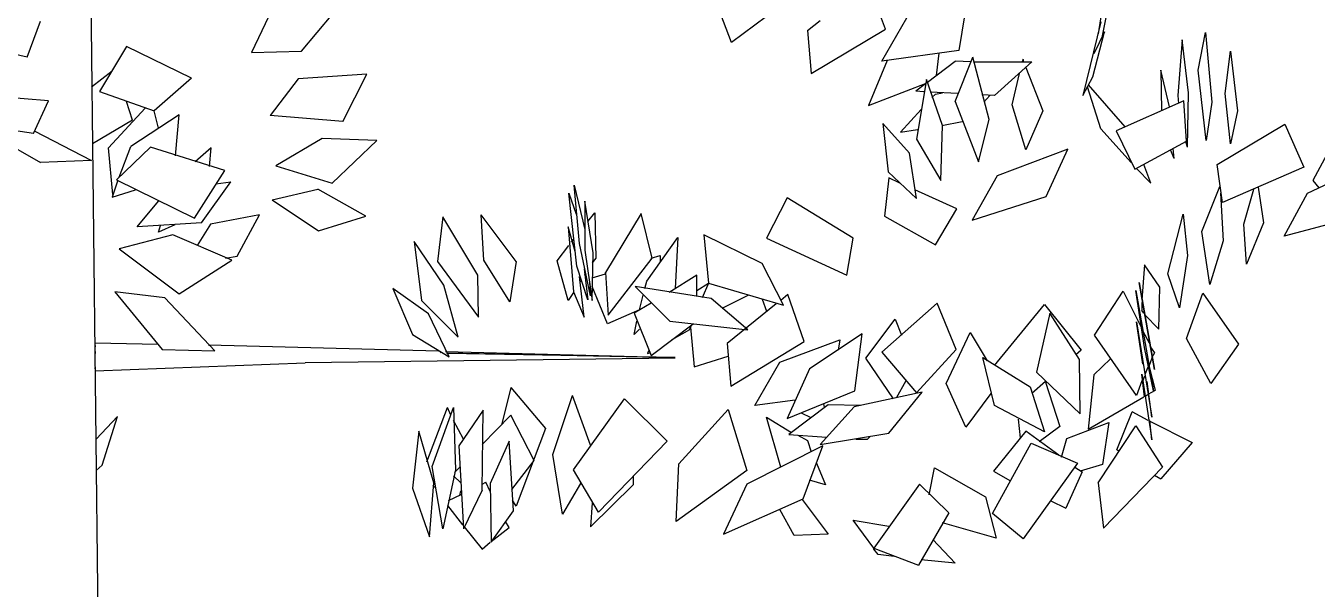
# Model space of a CAD drawing. Header units: millimetres. Extents: x 563079 to 571925, y 2063830 to 2067381.
# Drawn here: x 570873.05 to 570879.92, y 2066584.7 to 2066587.7 of the extents above; entities that cross this region are included whole.
import ezdxf

# ---------------------------------------------------------------- set-up
doc = ezdxf.new("R2010")
doc.units = ezdxf.units.MM
doc.header["$MEASUREMENT"] = 0
doc.layers.add('SO', color=48, linetype='Continuous')

# ---------------------------------------------------------------- blocks, each defined once
blk = doc.blocks.new('fasfsfsdf')
at = {"color": 99, "linetype": 'ByBlock'}
for p, q in [((596094.649, 2065615.0915), (596094.5586, 2065622.848)), ((596099.9675, 2065621.8668), (596099.9294, 2065621.6278)), ((596099.9532, 2065621.6171), (596100.0103, 2065621.9096)), ((596097.979, 2065621.5814), (596097.8934, 2065621.8062)), ((596098.7972, 2065621.6528), (596098.7497, 2065621.7812)), ((596099.2349, 2065621.8311), (596099.1873, 2065621.5386)), ((596095.5339, 2065621.7598), (596095.4244, 2065621.5279)), ((596095.6908, 2065621.535), (596095.8573, 2065621.7348)), ((596098.2264, 2065621.7669), (596097.979, 2065621.5814)), ((596098.7782, 2065621.4815), (596098.9114, 2065621.7134)), ((596094.2304, 2065621.5029), (596094.3018, 2065621.6956)), ((596098.3834, 2065621.6456), (596098.45, 2065621.6991)), ((596098.3834, 2065621.6456), (596098.4024, 2065621.4173)), ((596098.4024, 2065621.4173), (596098.7972, 2065621.6528)), ((596099.9437, 2065621.692), (596099.8486, 2065621.2995)), ((596099.9009, 2065621.3994), (596099.9627, 2065621.6385)), ((596099.9627, 2065621.6385), (596099.9056, 2065621.5207)), ((596100.3766, 2065621.5957), (596100.3528, 2065621.2995)), ((596100.4099, 2065621.3138), (596100.3766, 2065621.5957)), ((596100.4622, 2065621.4351), (596100.5003, 2065621.6349)), ((596100.5003, 2065621.6349), (596100.5336, 2065621.2639)), ((596094.2304, 2065621.5029), (596094.0734, 2065621.5386)), ((596094.7584, 2065621.56), (596094.6157, 2065621.3209)), ((596095.1057, 2065621.3923), (596094.7584, 2065621.56)), ((596095.4244, 2065621.5279), (596095.6908, 2065621.535)), ((596099.1873, 2065621.5386), (596098.7782, 2065621.4815)), ((596099.0684, 2065621.4066), (596099.0827, 2065621.5243)), ((596099.1683, 2065621.2674), (596099.2634, 2065621.5029)), ((596099.3491, 2065621.1711), (596099.2634, 2065621.5029)), ((596100.6049, 2065621.3102), (596100.6335, 2065621.535)), ((596100.6335, 2065621.535), (596100.6715, 2065621.2175)), ((596098.8068, 2065621.4851), (596098.7069, 2065621.246)), ((596099.0208, 2065621.3709), (596099.1683, 2065621.4815)), ((596099.2539, 2065621.4779), (596099.1683, 2065621.4815)), ((596099.2682, 2065621.4779), (596099.5774, 2065621.4779)), ((596099.5774, 2065621.4779), (596099.3776, 2065621.2995)), ((596099.5298, 2065621.4922), (596099.5251, 2065621.4779)), ((596099.5346, 2065621.4779), (596099.5298, 2065621.4922)), ((596099.5441, 2065621.4494), (596099.6345, 2065621.2175)), ((596100.31, 2065621.2389), (596100.2624, 2065621.4351)), ((596100.2624, 2065621.4351), (596100.2672, 2065621.2175)), ((596100.505, 2065621.0605), (596100.4622, 2065621.4351)), ((596094.5729, 2065621.3459), (596094.6823, 2065621.4315)), ((596095.1057, 2065621.3923), (596094.9059, 2065621.2175)), ((596095.6718, 2065621.3887), (596095.5243, 2065621.1925)), ((596096.0381, 2065621.4137), (596095.6718, 2065621.3887)), ((596095.9097, 2065621.1604), (596096.0381, 2065621.4137)), ((596099.0161, 2065621.3852), (596098.9637, 2065621.0676)), ((596099.1017, 2065621.139), (596099.0161, 2065621.3852)), ((596099.4727, 2065621.2496), (596099.5108, 2065621.4173)), ((596099.8486, 2065621.2995), (596099.9009, 2065621.3994)), ((596094.6157, 2065621.3209), (596094.9059, 2065621.2175)), ((596098.7069, 2065621.246), (596099.0113, 2065621.3638)), ((596098.959, 2065621.3245), (596099.0113, 2065621.3638)), ((596098.959, 2065621.3245), (596099.0018, 2065621.3209)), ((596099.1826, 2065621.3102), (596099.0351, 2065621.3174)), ((596099.0636, 2065621.3067), (596099.0446, 2065621.2888)), ((596099.0636, 2065621.3067), (596099.1017, 2065621.3138)), ((596099.3776, 2065621.2995), (596099.311, 2065621.3031)), ((596099.3205, 2065621.2639), (596099.3538, 2065621.2995)), ((596099.9437, 2065621.1211), (596099.8723, 2065621.3459)), ((596099.8771, 2065621.3566), (596100.0721, 2065621.1318)), ((596100.3528, 2065621.2995), (596100.3576, 2065621.2567)), ((596100.4051, 2065621.0248), (596100.4099, 2065621.3138)), ((596100.6335, 2065621.0427), (596100.6049, 2065621.3102)), ((596094.3446, 2065621.271), (596094.0829, 2065621.2924)), ((596094.2637, 2065621.0962), (596094.3446, 2065621.271)), ((596094.6633, 2065621.0212), (596094.8583, 2065621.2317)), ((596094.7917, 2065621.1675), (596094.7584, 2065621.2674)), ((596099.1683, 2065621.2674), (596099.292, 2065620.9463)), ((596099.5441, 2065621.0105), (596099.4727, 2065621.2496)), ((596100.3861, 2065621.271), (596100.0246, 2065621.1104)), ((596100.4004, 2065621.0569), (596100.3861, 2065621.271)), ((596100.5336, 2065621.2639), (596100.505, 2065621.0605)), ((596094.7917, 2065621.1675), (596094.5777, 2065621.0427)), ((596095.0391, 2065621.1961), (596094.7822, 2065621.0284)), ((596094.9297, 2065621.1247), (596094.9059, 2065621.2175)), ((596095.0201, 2065620.9784), (596095.0391, 2065621.1961)), ((596095.9097, 2065621.1604), (596095.5243, 2065621.1925)), ((596098.9875, 2065621.2246), (596098.8781, 2065621.1033)), ((596099.0969, 2065621.139), (596099.2064, 2065621.1604)), ((596099.292, 2065620.9463), (596099.3491, 2065621.1711)), ((596099.6345, 2065621.2175), (596099.5441, 2065621.0105)), ((596100.6715, 2065621.2175), (596100.6335, 2065621.0427)), ((596093.9593, 2065621.139), (596094.3018, 2065620.9428)), ((596094.2637, 2065621.0962), (596093.9878, 2065621.139)), ((596094.2685, 2065621.1104), (596094.5729, 2065620.9535)), ((596098.9257, 2065620.9927), (596098.783, 2065621.1497)), ((596098.783, 2065621.1497), (596098.8115, 2065620.8928)), ((596098.8781, 2065621.1033), (596098.9685, 2065621.1176)), ((596099.0922, 2065620.8464), (596099.1017, 2065621.139)), ((596099.9437, 2065621.1211), (596100.1054, 2065620.9428)), ((596100.0246, 2065621.1104), (596100.1245, 2065620.9071)), ((596100.5621, 2065620.932), (596100.9237, 2065621.1461)), ((596100.9237, 2065621.1461), (596101.0236, 2065620.9178)), ((596101.2329, 2065621.1461), (596101.0711, 2065620.8464)), ((596094.6871, 2065620.7715), (596094.6633, 2065621.0212)), ((596094.8869, 2065621.0248), (596094.7061, 2065620.85)), ((596094.7204, 2065620.8643), (596094.7822, 2065621.0284)), ((596095.2817, 2065620.8999), (596094.8869, 2065621.0248)), ((596095.2104, 2065621.0212), (596095.1247, 2065620.9463)), ((596095.2009, 2065620.9213), (596095.2104, 2065621.0212)), ((596095.8003, 2065621.0712), (596095.5529, 2065620.9249)), ((596096.0904, 2065621.0605), (596095.8003, 2065621.0712)), ((596095.8526, 2065620.8321), (596096.0904, 2065621.0605)), ((596098.9637, 2065621.0676), (596099.0922, 2065620.8464)), ((596100.1245, 2065620.9071), (596100.4004, 2065621.0569)), ((596100.4051, 2065621.0248), (596100.3956, 2065621.0534)), ((596094.5729, 2065620.9535), (596094.3018, 2065620.9428)), ((596098.9637, 2065620.7501), (596098.9257, 2065620.9927)), ((596099.7677, 2065621.0141), (596099.3919, 2065620.8714)), ((596099.6535, 2065620.7608), (596099.7677, 2065621.0141)), ((596100.3338, 2065620.9642), (596100.3148, 2065621.0105)), ((596100.3338, 2065620.9642), (596100.329, 2065621.0177)), ((596095.12, 2065620.6466), (596095.2817, 2065620.8999)), ((596095.5529, 2065620.9249), (596095.8526, 2065620.8321)), ((596098.8115, 2065620.8928), (596098.9637, 2065620.7501)), ((596100.2101, 2065620.8321), (596100.134, 2065620.9106)), ((596100.2101, 2065620.8321), (596100.172, 2065620.932)), ((596100.5907, 2065620.7287), (596100.5621, 2065620.932)), ((596101.0236, 2065620.9178), (596100.5907, 2065620.7287)), ((596101.0426, 2065620.7786), (596101.3566, 2065620.9285)), ((596094.7109, 2065620.8429), (596094.6823, 2065620.7572)), ((596094.7061, 2065620.85), (596095.12, 2065620.6466)), ((596095.158, 2065620.6216), (596095.315, 2065620.8393)), ((596095.2342, 2065620.8286), (596095.315, 2065620.8393)), ((596097.1703, 2065620.511), (596097.1418, 2065620.8214)), ((596097.1418, 2065620.8214), (596097.1988, 2065620.586)), ((596098.8163, 2065620.8607), (596098.7925, 2065620.6573)), ((596098.8734, 2065620.8321), (596098.8163, 2065620.8607)), ((596099.3919, 2065620.8714), (596099.2587, 2065620.6359)), ((596101.0711, 2065620.8464), (596101.1044, 2065620.8072)), ((596094.6823, 2065620.7572), (596094.806, 2065620.7965)), ((596094.6871, 2065620.7715), (596094.6871, 2065620.7715)), ((596095.5339, 2065620.743), (596095.7765, 2065620.8)), ((596096.0334, 2065620.6573), (596095.7765, 2065620.8)), ((596097.156, 2065620.3897), (596097.1132, 2065620.7786)), ((596097.1132, 2065620.7786), (596097.1513, 2065620.668)), ((596098.274, 2065620.7537), (596098.1645, 2065620.5396)), ((596098.626, 2065620.5396), (596098.274, 2065620.7537)), ((596099.1778, 2065620.6966), (596098.9542, 2065620.7965)), ((596099.2587, 2065620.6359), (596099.6535, 2065620.7608)), ((596100.4813, 2065620.5753), (596100.5764, 2065620.8143)), ((596100.5812, 2065620.7786), (596100.5954, 2065620.5253)), ((596100.7048, 2065620.6145), (596100.7572, 2065620.8)), ((596100.781, 2065620.8107), (596100.8095, 2065620.6216)), ((596100.9189, 2065620.5503), (596101.0426, 2065620.7786)), ((596094.8155, 2065620.6002), (596094.9297, 2065620.7358)), ((596095.5339, 2065620.743), (596095.7812, 2065620.5788)), ((596097.2417, 2065620.4611), (596097.1988, 2065620.7358)), ((596097.1988, 2065620.7358), (596097.1988, 2065620.4754)), ((596099.0636, 2065620.5039), (596099.1778, 2065620.6966)), ((596095.158, 2065620.6216), (596094.8155, 2065620.6002)), ((596095.0153, 2065620.6109), (596094.9297, 2065620.5717)), ((596095.2056, 2065620.6145), (596095.1343, 2065620.5003)), ((596095.4673, 2065620.6645), (596095.2056, 2065620.6145)), ((596095.3483, 2065620.4433), (596095.4673, 2065620.6645)), ((596095.7812, 2065620.5788), (596096.0334, 2065620.6573)), ((596096.4425, 2065620.6538), (596096.4139, 2065620.4147)), ((596096.628, 2065620.3434), (596096.4425, 2065620.6538)), ((596096.8326, 2065620.4147), (596096.647, 2065620.6645)), ((596096.6613, 2065620.4218), (596096.647, 2065620.6645)), ((596097.2131, 2065620.6288), (596097.2512, 2065620.6752)), ((596097.2512, 2065620.6752), (596097.2559, 2065620.4326)), ((596097.4985, 2065620.6716), (596097.3083, 2065620.3576)), ((596097.5556, 2065620.4326), (596097.4985, 2065620.6716)), ((596098.7925, 2065620.6573), (596099.0636, 2065620.5039)), ((596100.3005, 2065620.3505), (596100.3814, 2065620.668)), ((596100.3814, 2065620.668), (596100.4051, 2065620.4468)), ((596100.7191, 2065620.4004), (596100.7048, 2065620.6145)), ((596100.8095, 2065620.6216), (596100.7191, 2065620.4004)), ((596101.3185, 2065620.6573), (596100.9189, 2065620.5503)), ((596095.0058, 2065620.5574), (596094.7204, 2065620.4825)), ((596094.9297, 2065620.5717), (596094.9392, 2065620.6074)), ((596095.3198, 2065620.4218), (596095.0058, 2065620.5574)), ((596097.1465, 2065620.4682), (596097.1085, 2065620.6002)), ((596097.1085, 2065620.6002), (596097.137, 2065620.2542)), ((596097.1941, 2065620.6002), (596097.1988, 2065620.6074)), ((596097.5271, 2065620.3112), (596097.6936, 2065620.5432)), ((596097.6936, 2065620.5432), (596097.6793, 2065620.272)), ((596098.1408, 2065620.404), (596097.8315, 2065620.5574)), ((596097.8315, 2065620.5574), (596097.8553, 2065620.3005)), ((596100.5241, 2065620.2934), (596100.4813, 2065620.5753)), ((596094.7204, 2065620.4825), (596095.0391, 2065620.2435)), ((596096.2902, 2065620.5217), (596096.3283, 2065620.2078)), ((596096.4472, 2065620.2898), (596096.2902, 2065620.5217)), ((596097.0514, 2065620.4183), (596097.1132, 2065620.5003)), ((596097.1275, 2065620.5182), (596097.137, 2065620.5325)), ((596097.2274, 2065620.2328), (596097.1703, 2065620.511)), ((596097.1988, 2065620.4754), (596097.2369, 2065620.2078)), ((596098.1645, 2065620.5396), (596098.5927, 2065620.3434)), ((596098.5927, 2065620.3434), (596098.626, 2065620.5396)), ((596100.5954, 2065620.5253), (596100.5241, 2065620.2934)), ((596095.0391, 2065620.2435), (596095.3198, 2065620.4218)), ((596095.2865, 2065620.4326), (596095.3483, 2065620.4433)), ((596096.4139, 2065620.4147), (596096.6328, 2065620.1186)), ((596096.7993, 2065620.2006), (596096.6613, 2065620.4218)), ((596096.8326, 2065620.4147), (596096.7993, 2065620.2006)), ((596097.1085, 2065620.2078), (596097.0514, 2065620.4183)), ((596097.2369, 2065620.2078), (596097.2417, 2065620.4611)), ((596097.2559, 2065620.4326), (596097.2369, 2065620.4076)), ((596097.3225, 2065620.1293), (596097.5556, 2065620.4326)), ((596097.5509, 2065620.4326), (596097.5984, 2065620.4468)), ((596097.5984, 2065620.4468), (596097.5984, 2065620.4111)), ((596098.2549, 2065620.1828), (596098.1408, 2065620.404)), ((596100.4051, 2065620.4468), (596100.3623, 2065620.1685)), ((596096.6328, 2065620.1186), (596096.628, 2065620.3434)), ((596097.2131, 2065620.2113), (596097.156, 2065620.3897)), ((596097.1941, 2065620.1186), (596097.1703, 2065620.3362)), ((596097.1941, 2065620.3755), (596097.2131, 2065620.2113)), ((596097.1988, 2065620.3469), (596097.1988, 2065620.3505)), ((596097.2369, 2065620.3291), (596097.3083, 2065620.3505)), ((596097.3083, 2065620.3505), (596097.3083, 2065620.3576)), ((596097.3083, 2065620.3576), (596097.3225, 2065620.1293)), ((596097.7935, 2065620.3434), (596097.646, 2065620.2506)), ((596097.7935, 2065620.2292), (596097.7935, 2065620.3434)), ((596100.1768, 2065620.3969), (596100.1625, 2065620.2113)), ((596100.2577, 2065620.2791), (596100.1768, 2065620.3969)), ((596100.3623, 2065620.1685), (596100.3005, 2065620.3505)), ((596096.3664, 2065620.1364), (596096.1761, 2065620.272)), ((596096.1761, 2065620.272), (596096.2807, 2065620.0258)), ((596096.5233, 2065620.0115), (596096.4472, 2065620.2898)), ((596097.1751, 2065620.3148), (596097.1751, 2065620.3077)), ((596097.2226, 2065620.3041), (596097.2274, 2065620.2328)), ((596097.3178, 2065620.0829), (596097.2369, 2065620.2827)), ((596097.4652, 2065620.2827), (596097.6508, 2065620.0972)), ((596097.8696, 2065620.2185), (596097.4652, 2065620.2827)), ((596097.5176, 2065620.272), (596097.5271, 2065620.3112)), ((596097.7935, 2065620.2613), (596097.8553, 2065620.3005)), ((596097.8553, 2065620.3005), (596097.822, 2065620.222)), ((596097.8553, 2065620.3005), (596098.2549, 2065620.1828)), ((596100.1483, 2065620.3041), (596100.2291, 2065619.8403)), ((596100.2291, 2065619.8403), (596100.1483, 2065620.3041)), ((596100.2529, 2065620.0544), (596100.2577, 2065620.2791)), ((596094.6966, 2065620.2542), (596094.9487, 2065619.9473)), ((596094.963, 2065620.222), (596094.6966, 2065620.2542)), ((596095.2294, 2065619.9402), (596094.963, 2065620.222)), ((596096.3283, 2065620.2078), (596096.5233, 2065620.0115)), ((596097.137, 2065620.2506), (596097.1085, 2065620.2078)), ((596097.137, 2065620.2542), (596097.1941, 2065620.1186)), ((596097.489, 2065620.1578), (596097.5081, 2065620.2363)), ((596098.0646, 2065620.0508), (596097.8696, 2065620.2185)), ((596098.0694, 2065620.2363), (596097.9267, 2065620.165)), ((596098.1408, 2065620.2149), (596098.1645, 2065620.1507)), ((596098.2787, 2065620.2399), (596098.2407, 2065620.2078)), ((596098.3643, 2065619.9901), (596098.2787, 2065620.2399)), ((596099.9104, 2065620.0222), (596100.0626, 2065620.2577)), ((596100.0626, 2065620.2577), (596100.1578, 2065620.0651)), ((596100.1292, 2065620.2613), (596100.2244, 2065619.7261)), ((596100.1768, 2065619.958), (596100.1292, 2065620.2613)), ((596100.1625, 2065620.1971), (596100.1625, 2065620.1543)), ((596100.4004, 2065620.0044), (596100.486, 2065620.247)), ((596100.486, 2065620.247), (596100.6763, 2065619.9759)), ((596096.4758, 2065619.9081), (596096.3664, 2065620.1364)), ((596097.489, 2065620.1578), (596097.3178, 2065620.0829)), ((596097.5509, 2065620.1935), (596097.4605, 2065620.14)), ((596097.4605, 2065620.14), (596097.5509, 2065619.9152)), ((596098.2169, 2065620.1899), (596097.9552, 2065619.9794)), ((596099.0732, 2065620.1935), (596098.7782, 2065619.9331)), ((596099.1731, 2065619.9473), (596099.0732, 2065620.1935)), ((596099.3776, 2065619.8617), (596099.644, 2065620.1864)), ((596099.6725, 2065620.14), (596099.6012, 2065619.826)), ((596099.644, 2065620.1864), (596099.839, 2065619.9438)), ((596099.8295, 2065619.8938), (596099.6725, 2065620.14)), ((596100.172, 2065620.14), (596100.1625, 2065620.1543)), ((596100.1768, 2065620.1329), (596100.2529, 2065620.0544)), ((596097.4605, 2065620.0258), (596097.4748, 2065620.0972)), ((596097.5509, 2065619.9152), (596097.7745, 2065620.0829)), ((596097.6508, 2065620.0972), (596098.0646, 2065620.0508)), ((596097.7554, 2065620.0508), (596097.7649, 2065620.0758)), ((596097.7602, 2065620.0651), (596097.7792, 2065619.8546)), ((596098.6926, 2065619.9009), (596098.8496, 2065620.1079)), ((596098.8496, 2065620.1079), (596098.8829, 2065620.0222)), ((596100.134, 2065620.0936), (596100.2149, 2065619.587)), ((596100.1673, 2065619.8688), (596100.134, 2065620.0936)), ((596096.2807, 2065620.0258), (596096.4758, 2065619.9081)), ((596097.4605, 2065620.0258), (596097.489, 2065620.0544)), ((596097.7554, 2065620.0508), (596097.6603, 2065619.9973)), ((596097.9743, 2065619.7511), (596098.3643, 2065619.9901)), ((596098.2359, 2065619.8795), (596098.5546, 2065619.9973)), ((596098.6736, 2065620.0294), (596098.3929, 2065619.8439)), ((596098.5546, 2065619.9973), (596098.5451, 2065619.9438)), ((596098.6355, 2065619.7261), (596098.6736, 2065620.0294)), ((596099.1207, 2065619.7654), (596099.2492, 2065620.0365)), ((596099.2492, 2065620.0365), (596099.3396, 2065619.8867)), ((596100.134, 2065619.7011), (596099.9104, 2065620.0222)), ((596100.1673, 2065620.0437), (596100.2006, 2065619.983)), ((596100.5288, 2065619.7654), (596100.4004, 2065620.0044)), ((596094.5919, 2065619.983), (596094.9249, 2065619.9759)), ((596094.5919, 2065619.9687), (596094.5919, 2065619.9616)), ((596094.5919, 2065619.9366), (596094.5919, 2065619.9259)), ((596094.9487, 2065619.9473), (596095.2294, 2065619.9402)), ((596095.2009, 2065619.9687), (596095.1961, 2065619.9723)), ((596095.1961, 2065619.9723), (596096.4187, 2065619.9402)), ((596096.433, 2065619.9295), (596096.4282, 2065619.9331)), ((596096.4567, 2065619.9366), (596097.6793, 2065619.9045)), ((596096.4663, 2065619.9259), (596096.4615, 2065619.9295)), ((596096.4615, 2065619.9295), (596097.6793, 2065619.9045)), ((596097.6793, 2065619.9045), (596096.4663, 2065619.9259)), ((596097.5366, 2065619.9402), (596097.5318, 2065619.9259)), ((596097.5318, 2065619.9259), (596097.5414, 2065619.9295)), ((596097.9552, 2065619.9794), (596097.9743, 2065619.7511)), ((596098.7782, 2065619.9331), (596098.9637, 2065619.7154)), ((596098.9637, 2065619.7154), (596099.1731, 2065619.9473)), ((596099.839, 2065619.9438), (596099.8105, 2065619.9188)), ((596100.2244, 2065619.7261), (596100.1768, 2065619.958)), ((596100.2053, 2065619.9652), (596100.2291, 2065619.9295)), ((596100.2291, 2065619.9295), (596100.2149, 2065619.9045)), ((596100.6763, 2065619.9759), (596100.5288, 2065619.7654)), ((596094.5919, 2065619.8332), (596095.7099, 2065619.876)), ((596097.6793, 2065619.9009), (596095.7099, 2065619.876)), ((596097.7792, 2065619.8546), (596097.96, 2065619.9116)), ((596098.1027, 2065619.6476), (596098.2359, 2065619.8795)), ((596098.8401, 2065619.6833), (596098.6926, 2065619.9009)), ((596099.3158, 2065619.9045), (596099.5679, 2065619.7475)), ((596099.3776, 2065619.6476), (596099.3158, 2065619.9045)), ((596099.8343, 2065619.6048), (596099.8295, 2065619.8938)), ((596099.9056, 2065619.8117), (596099.996, 2065619.8974)), ((596100.1816, 2065619.8189), (596100.1958, 2065619.8546)), ((596100.2149, 2065619.9009), (596100.2006, 2065619.8617)), ((596100.2339, 2065619.7297), (596100.2006, 2065619.8617)), ((596100.2149, 2065619.9045), (596100.2149, 2065619.9009)), ((596094.5919, 2065619.8439), (596094.5919, 2065619.851)), ((596094.5919, 2065619.8367), (596094.5919, 2065619.8332)), ((596098.3929, 2065619.8439), (596098.274, 2065619.5798)), ((596099.6012, 2065619.826), (596099.8343, 2065619.6048)), ((596099.9056, 2065619.8117), (596099.8771, 2065619.5228)), ((596100.1625, 2065619.8153), (596100.2149, 2065619.4657)), ((596100.1768, 2065619.694), (596100.1625, 2065619.8153)), ((596100.1768, 2065619.8046), (596100.1673, 2065619.7796)), ((596096.804, 2065619.744), (596096.7564, 2065619.5513)), ((596096.804, 2065619.744), (596096.9895, 2065619.5263)), ((596098.274, 2065619.5798), (596098.6355, 2065619.7261)), ((596098.9923, 2065619.719), (596098.6307, 2065619.6405)), ((596098.8163, 2065619.5013), (596098.9923, 2065619.719)), ((596098.9067, 2065619.7796), (596098.8543, 2065619.6869)), ((596099.2254, 2065619.5335), (596099.1207, 2065619.7654)), ((596099.5679, 2065619.7475), (596099.644, 2065619.5085)), ((596099.6488, 2065619.7761), (596099.5774, 2065619.7118)), ((596099.6488, 2065619.7725), (596099.7249, 2065619.537)), ((596100.1625, 2065619.7796), (596100.134, 2065619.7011)), ((596100.1673, 2065619.7796), (596100.1625, 2065619.7796)), ((596100.2149, 2065619.587), (596100.1911, 2065619.7761)), ((596100.1958, 2065619.7083), (596100.2339, 2065619.7297)), ((596097.0276, 2065619.3872), (596097.1322, 2065619.7011)), ((596097.2274, 2065619.4371), (596097.1322, 2065619.7011)), ((596097.137, 2065619.3051), (596097.4082, 2065619.6833)), ((596097.4082, 2065619.6833), (596097.6365, 2065619.4585)), ((596098.3168, 2065619.6762), (596098.1027, 2065619.6476)), ((596098.4928, 2065619.6512), (596098.2835, 2065619.4942)), ((596098.4738, 2065619.6369), (596098.469, 2065619.6583)), ((596098.664, 2065619.6476), (596098.4928, 2065619.6512)), ((596099.3586, 2065619.7118), (596099.2254, 2065619.5335)), ((596099.644, 2065619.5085), (596099.3776, 2065619.6476)), ((596099.8771, 2065619.5228), (596100.172, 2065619.694)), ((596100.1816, 2065619.6976), (596100.1911, 2065619.7047)), ((596100.1911, 2065619.7047), (596100.1958, 2065619.7083)), ((596094.7109, 2065619.5905), (596094.5967, 2065619.4692)), ((596094.63, 2065619.3301), (596094.7109, 2065619.5905)), ((596096.3568, 2065619.3479), (596096.4663, 2065619.6369)), ((596096.3854, 2065619.323), (596096.4996, 2065619.6369)), ((596096.4853, 2065619.5977), (596096.4663, 2065619.6369)), ((596096.4996, 2065619.6369), (596096.5091, 2065619.3051)), ((596096.6565, 2065619.6227), (596096.5281, 2065619.4336)), ((596096.6518, 2065619.1981), (596096.6565, 2065619.6227)), ((596096.804, 2065619.5977), (596096.6518, 2065619.4407)), ((596096.9277, 2065619.3551), (596096.804, 2065619.5977)), ((596097.6983, 2065619.3372), (596097.96, 2065619.6262)), ((596097.96, 2065619.6262), (596098.0599, 2065619.3015)), ((596098.1645, 2065619.587), (596098.2977, 2065619.5049)), ((596098.2407, 2065619.3194), (596098.1645, 2065619.587)), ((596098.4024, 2065619.5834), (596098.3501, 2065619.6084)), ((596098.6307, 2065619.6405), (596098.45, 2065619.4407)), ((596100.0293, 2065619.4121), (596100.1102, 2065619.6155)), ((596100.1958, 2065619.5691), (596100.1102, 2065619.6155)), ((596096.314, 2065619.512), (596096.2807, 2065619.2088)), ((596096.3949, 2065619.2373), (596096.314, 2065619.512)), ((596096.5519, 2065619.4692), (596096.4996, 2065619.5691)), ((596096.9895, 2065619.5263), (596096.8326, 2065619.1125)), ((596099.5441, 2065619.512), (596099.3729, 2065619.298)), ((596099.5156, 2065619.4764), (596099.506, 2065619.5763)), ((596099.7201, 2065619.3836), (596099.5441, 2065619.512)), ((596099.7249, 2065619.537), (596099.6155, 2065619.455)), ((596099.7629, 2065619.4728), (596099.9865, 2065619.5584)), ((596099.9294, 2065619.2373), (596100.1292, 2065619.5406)), ((596099.9865, 2065619.5584), (596099.9532, 2065619.3337)), ((596100.1292, 2065619.5406), (596100.2719, 2065619.3194)), ((596100.2149, 2065619.4657), (596100.2053, 2065619.5691)), ((596100.2053, 2065619.5656), (596100.4289, 2065619.4514)), ((596096.7945, 2065619.4585), (596096.6946, 2065619.2338)), ((596096.8183, 2065619.0875), (596096.7945, 2065619.4585)), ((596097.6365, 2065619.4585), (596097.2702, 2065619.0803)), ((596098.2835, 2065619.4942), (596098.4833, 2065619.4799)), ((596098.331, 2065619.4906), (596098.3834, 2065619.4621)), ((596098.3834, 2065619.4621), (596098.4024, 2065619.4014)), ((596098.45, 2065619.4407), (596098.8163, 2065619.5013)), ((596098.6403, 2065619.4692), (596098.7021, 2065619.4692)), ((596098.7021, 2065619.4692), (596098.7164, 2065619.4835)), ((596099.3681, 2065619.0732), (596099.5726, 2065619.4478)), ((596099.5726, 2065619.4478), (596099.82, 2065619.3408)), ((596099.7344, 2065619.3729), (596099.7629, 2065619.4728)), ((596100.4289, 2065619.4514), (596100.2624, 2065619.2587)), ((596096.5281, 2065619.4336), (596096.5519, 2065618.9911)), ((596097.0799, 2065619.0696), (596097.0276, 2065619.3872)), ((596098.4642, 2065619.4336), (596098.0599, 2065619.2302)), ((596098.3596, 2065619.1517), (596098.4642, 2065619.4336)), ((596100.0388, 2065619.405), (596100.0293, 2065619.4121)), ((596094.5967, 2065619.3015), (596094.63, 2065619.3301)), ((596096.4425, 2065618.9911), (596096.3854, 2065619.323)), ((596096.5091, 2065619.3051), (596096.4425, 2065618.9911)), ((596096.5329, 2065619.3194), (596096.5043, 2065619.2908)), ((596096.8088, 2065619.2016), (596096.9277, 2065619.3551)), ((596097.2702, 2065619.0803), (596097.137, 2065619.3051)), ((596097.6841, 2065619.0304), (596097.6983, 2065619.3372)), ((596098.4309, 2065619.3408), (596098.4785, 2065619.2266)), ((596099.0303, 2065619.1731), (596099.0589, 2065619.3158)), ((596099.0589, 2065619.3158), (596099.33, 2065619.1624)), ((596099.82, 2065619.3408), (596099.5298, 2065618.9376)), ((596099.8057, 2065619.3194), (596099.8438, 2065619.2944)), ((596099.9532, 2065619.3337), (596099.8343, 2065619.298)), ((596100.2719, 2065619.3194), (596099.958, 2065618.9947)), ((596096.3711, 2065618.9483), (596096.3949, 2065619.2373)), ((596096.4996, 2065619.273), (596096.5376, 2065619.2373)), ((596096.6518, 2065619.2302), (596096.6708, 2065619.2409)), ((596096.6946, 2065619.1909), (596096.6708, 2065619.2409)), ((596097.4557, 2065619.273), (596097.4557, 2065619.2266)), ((596098.0599, 2065619.3015), (596097.6841, 2065619.0304)), ((596098.4785, 2065619.2266), (596098.3929, 2065619.2516)), ((596099.3729, 2065619.298), (596099.4632, 2065619.248)), ((596099.8438, 2065619.2944), (596099.7582, 2065619.1017)), ((596099.9294, 2065619.2373), (596099.958, 2065618.9947)), ((596100.2291, 2065619.2766), (596100.2624, 2065619.2587)), ((596096.2807, 2065619.2088), (596096.3711, 2065618.9483)), ((596096.3997, 2065619.2124), (596096.3901, 2065619.2231)), ((596096.5376, 2065619.1731), (596096.471, 2065619.141)), ((596096.5329, 2065619.1695), (596096.5376, 2065619.1945)), ((596096.6518, 2065619.1981), (596096.5519, 2065618.9911)), ((596096.6946, 2065619.2338), (596096.6994, 2065618.9198)), ((596097.1751, 2065619.2338), (596097.0799, 2065619.0696)), ((596097.4557, 2065619.2266), (596097.2274, 2065619.0018)), ((596098.0599, 2065619.2302), (596097.9362, 2065618.9626)), ((596098.978, 2065619.2302), (596098.7354, 2065618.8877)), ((596099.135, 2065619.0768), (596098.978, 2065619.2302)), ((596096.4663, 2065619.116), (596096.5471, 2065619.0126)), ((596096.8326, 2065619.1125), (596096.8135, 2065619.1446)), ((596097.2369, 2065619.1303), (596097.2274, 2065619.0018)), ((596097.9362, 2065618.9626), (596098.3596, 2065619.1517)), ((596098.3548, 2065619.1481), (596098.4928, 2065618.9626)), ((596099.33, 2065619.1624), (596099.3871, 2065618.9412)), ((596099.6773, 2065619.141), (596099.7582, 2065619.1017)), ((596096.6994, 2065618.9198), (596096.8183, 2065619.0875)), ((596096.7945, 2065618.9983), (596096.7755, 2065619.0304)), ((596098.312, 2065618.9555), (596098.2359, 2065619.0946)), ((596098.7354, 2065618.8877), (596098.626, 2065619.0375)), ((596098.626, 2065619.0375), (596098.8163, 2065619.0054)), ((596099.135, 2065619.0768), (596098.9733, 2065618.7985)), ((596099.5298, 2065618.9376), (596099.3681, 2065619.0732)), ((596096.5566, 2065619.0018), (596096.6518, 2065618.8841)), ((596096.6994, 2065618.9234), (596096.7945, 2065618.9983)), ((596098.4928, 2065618.9626), (596098.312, 2065618.9555)), ((596099.3871, 2065618.9412), (596099.1017, 2065619.0233)), ((596096.6518, 2065618.8841), (596096.6946, 2065618.9198)), ((596099.0494, 2065618.9341), (596099.1683, 2065618.8092)), ((596098.7354, 2065618.8841), (596098.7354, 2065618.8877)), ((596098.7354, 2065618.8877), (596098.9733, 2065618.7985)), ((596098.7592, 2065618.8556), (596098.7354, 2065618.8841)), ((596098.8448, 2065618.8449), (596098.7592, 2065618.8556)), ((596099.1683, 2065618.8092), (596098.9875, 2065618.827))]:
    blk.add_line(p, q, dxfattribs=at)

msp = doc.modelspace()

# ---------------------------------------------------------------- block references
at = {"layer": 'SO', "color": 4}
msp.add_blockref('fasfsfsdf', (-25221.17383, 966.03249), dxfattribs=at)

doc.saveas('drawing.dxf')
